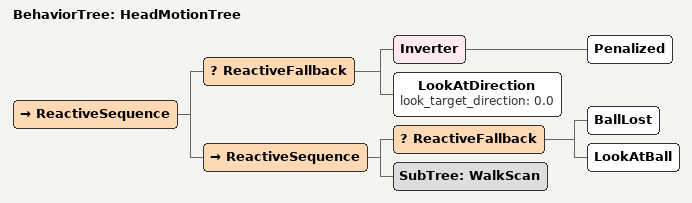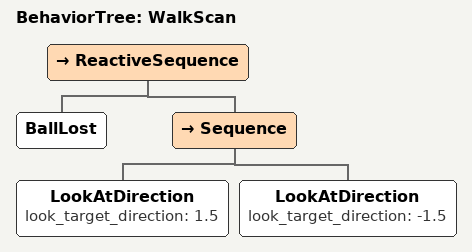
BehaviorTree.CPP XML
<?xml version="1.0" encoding="UTF-8"?>
<root BTCPP_format="4"
      main_tree_to_execute="HeadMotionTree">
  <BehaviorTree ID="HeadMotionTree">
    <ReactiveSequence>
      <ReactiveFallback>
        <Inverter>
          <Penalized/>
        </Inverter>
        <LookAtDirection look_target_direction="0.0"/>
      </ReactiveFallback>
      <ReactiveSequence>
        <ReactiveFallback>
          <BallLost/>
          <LookAtBall/>
        </ReactiveFallback>
        <SubTree ID="WalkScan"/>
      </ReactiveSequence>
    </ReactiveSequence>
  </BehaviorTree>

  <BehaviorTree ID="WalkScan">
    <ReactiveSequence>
      <BallLost/>
      <Sequence>
        <LookAtDirection look_target_direction="1.5"/>
        <LookAtDirection look_target_direction="-1.5"/>
      </Sequence>
    </ReactiveSequence>
  </BehaviorTree>

</root>
